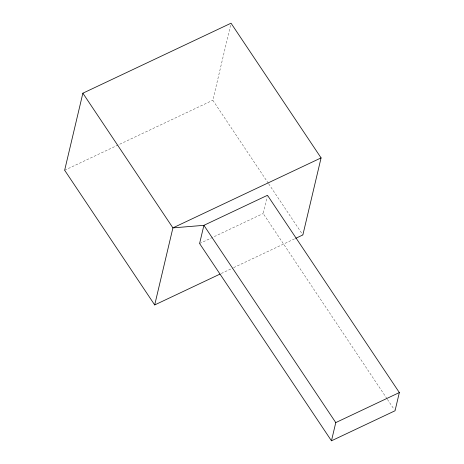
<?xml version="1.0" encoding="UTF-8"?>
<svg xmlns="http://www.w3.org/2000/svg" width="464" height="464" viewBox="0 0 464 464"><rect width="100%" height="100%" fill="white"/><g stroke="black" fill="none" stroke-linecap="round" stroke-linejoin="round"><path stroke-width="0.35" stroke-dasharray="2.32 1.74" d="M268.296 183.234L212.825 100.253L230.707 24.604M386.999 398.738L263.169 213.504L267.142 196.695M64.653 170.247L212.825 100.253M199.595 243.536L263.169 213.504M221.276 273.487L233.027 267.937M233.676 267.629L295.034 238.647M268.697 183.837L302.864 234.946M387.399 399.342L394.238 409.567"/><path stroke-width="0.7" d="M295.684 238.339L302.864 234.946L321.082 157.893L231.037 23.2L82.87 93.194L64.653 170.247L154.698 304.941L219.971 274.108M154.698 304.941L172.915 227.888L82.87 93.194M331.47 440.8L199.595 243.536L203.899 225.33L267.473 195.298L399.347 392.561L395.038 410.768L331.47 440.8L335.774 422.594L203.899 225.33L172.915 227.888L321.082 157.893M335.774 422.594L399.347 392.561"/></g></svg>
